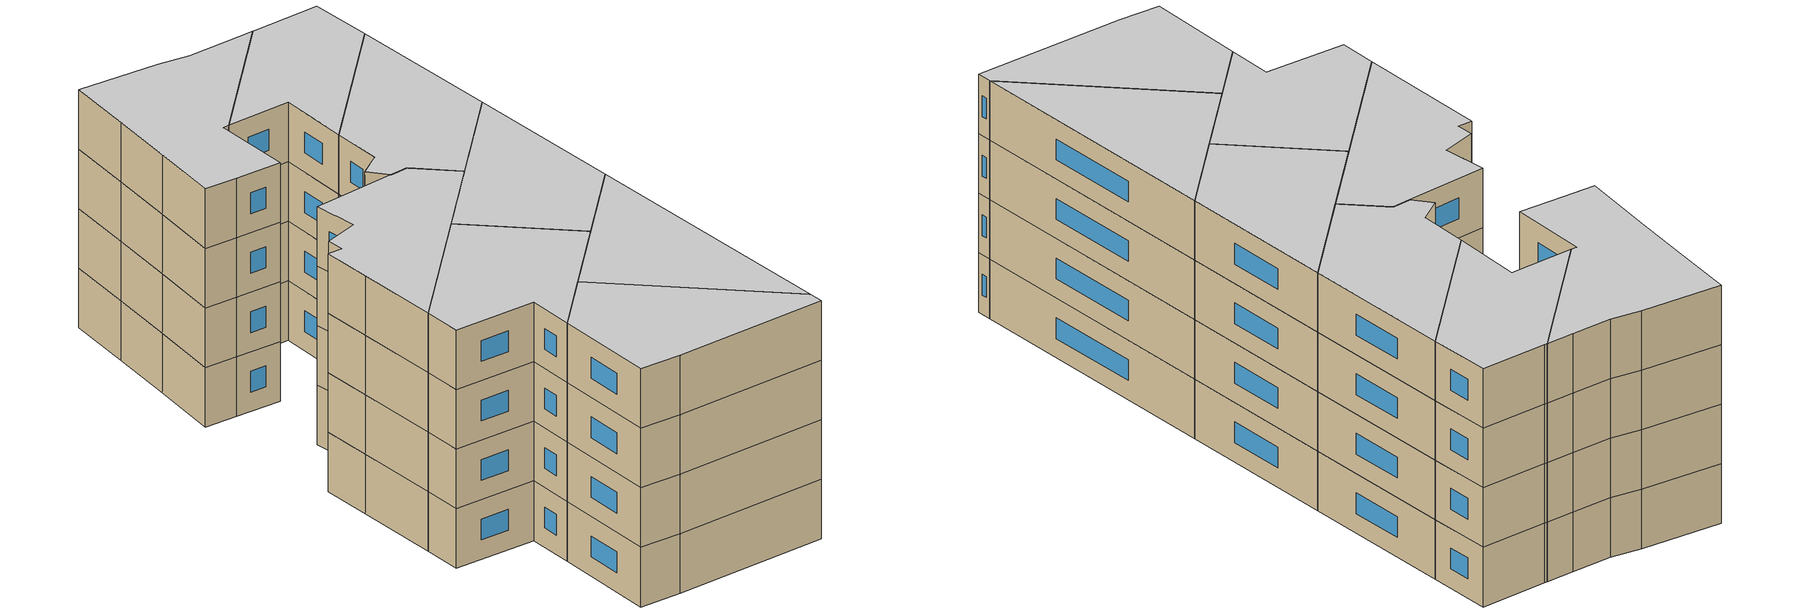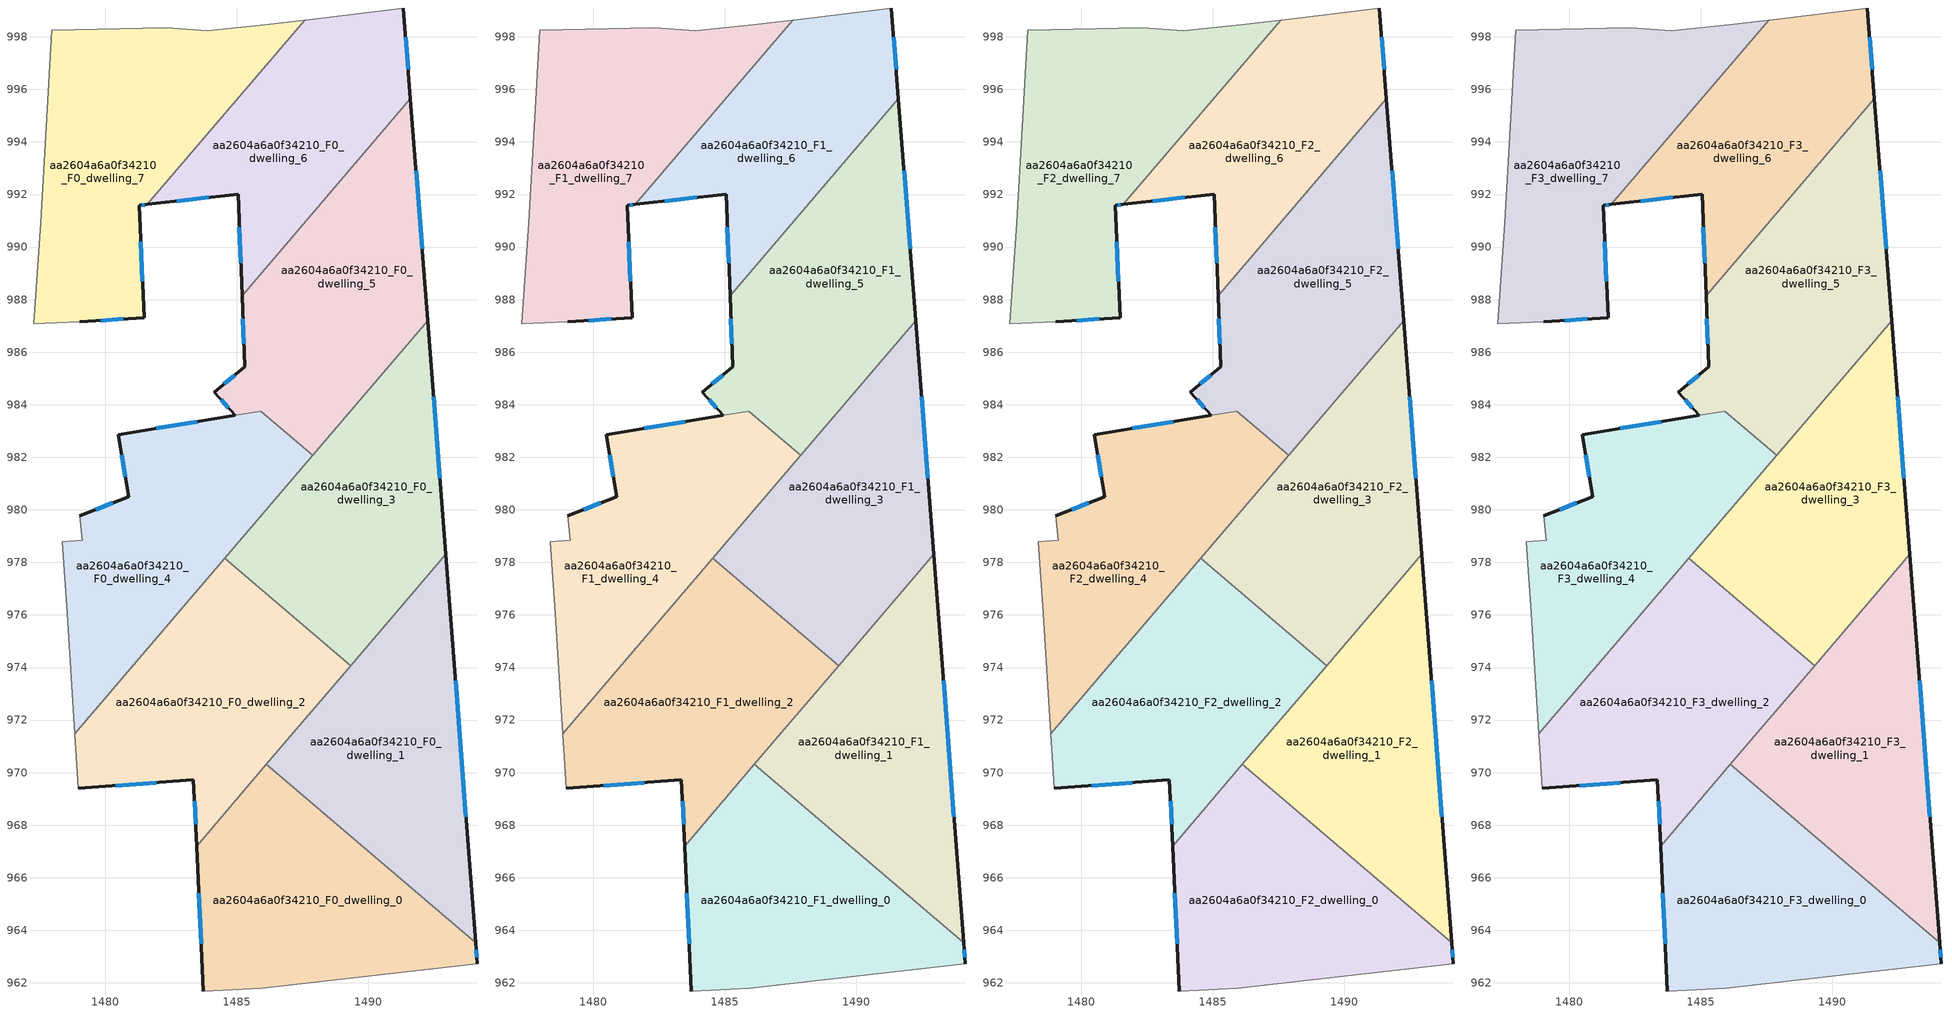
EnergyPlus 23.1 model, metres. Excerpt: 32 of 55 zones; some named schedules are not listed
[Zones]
aa2604a6a0f34210_F0_dwelling_0
 floor ground (EU_floor_Construction): 1494.09,963.52 1494.16,962.72 1485.95,961.8 1483.74,961.69 1483.48,967.21 1486.13,970.32 z0
 wall outside (EU_wall_Construction): 1494.16,962.72 1494.09,963.52 / 1483.48,967.21 1483.74,961.69 z0:3
 wall adiabatic (EU_wall_Construction): 1483.74,961.69 1485.95,961.8 1494.16,962.72 z0:3
 wall to aa2604a6a0f34210_F0_dwelling_1 (EU_wall_Construction): 1494.09,963.52 1486.13,970.32 z0:3
 wall to aa2604a6a0f34210_F0_dwelling_2 (EU_wall_Construction): 1486.13,970.32 1483.48,967.21 z0:3
 window (EU_Window_Construction): 1494.14,962.98 1494.11,963.26 / 1483.56,965.41 1483.65,963.48 z0.98:2.02
aa2604a6a0f34210_F0_dwelling_1
 floor ground (EU_floor_Construction): 1492.96,978.31 1494.09,963.52 1486.13,970.32 z0
 wall outside (EU_wall_Construction): 1494.09,963.52 1492.96,978.31 z0:3
 wall to aa2604a6a0f34210_F0_dwelling_3 (EU_wall_Construction): 1492.96,978.31 1489.33,974.07 z0:3
 wall to aa2604a6a0f34210_F0_dwelling_2 (EU_wall_Construction): 1489.33,974.07 1486.13,970.32 z0:3
 window (EU_Window_Construction): 1493.73,968.33 1493.33,973.5 z0.98:2.02
aa2604a6a0f34210_F0_dwelling_2
 floor ground (EU_floor_Construction): 1489.33,974.07 1483.48,967.21 1483.36,969.73 1478.98,969.4 1478.84,971.47 1484.55,978.15 z0
 wall outside (EU_wall_Construction): 1478.98,969.4 1483.36,969.73 1483.48,967.21 z0:3
 wall adiabatic (EU_wall_Construction): 1478.84,971.47 1478.98,969.4 z0:3
 wall to aa2604a6a0f34210_F0_dwelling_3 (EU_wall_Construction): 1489.33,974.07 1484.55,978.15 z0:3
 wall to aa2604a6a0f34210_F0_dwelling_4 (EU_wall_Construction): 1484.55,978.15 1478.84,971.47 z0:3
 window (EU_Window_Construction): 1480.4,969.51 1481.93,969.62 / 1483.4,968.91 1483.44,968.03 z0.98:2.02
aa2604a6a0f34210_F0_dwelling_3
 floor ground (EU_floor_Construction): 1492.28,987.2 1492.96,978.31 1489.33,974.07 1484.55,978.15 z0
 wall outside (EU_wall_Construction): 1492.96,978.31 1492.28,987.2 z0:3
 wall to aa2604a6a0f34210_F0_dwelling_5 (EU_wall_Construction): 1492.28,987.2 1487.9,982.07 z0:3
 wall to aa2604a6a0f34210_F0_dwelling_4 (EU_wall_Construction): 1487.9,982.07 1484.55,978.15 z0:3
 window (EU_Window_Construction): 1492.74,981.2 1492.5,984.31 z0.98:2.02
aa2604a6a0f34210_F0_dwelling_4
 floor ground (EU_floor_Construction): 1487.9,982.07 1478.84,971.47 1478.55,976.07 1478.37,978.78 1479.13,978.84 1479.04,979.77 1480.89,980.5 1480.49,982.86 1485.92,983.76 z0
 wall outside (EU_wall_Construction): 1484.94,983.6 1480.49,982.86 1480.89,980.5 1479.04,979.77 z0:3
 wall adiabatic (EU_wall_Construction): 1479.04,979.77 1479.13,978.84 1478.37,978.78 1478.55,976.07 1478.84,971.47 z0:3
 wall to aa2604a6a0f34210_F0_dwelling_5 (EU_wall_Construction): 1487.9,982.07 1485.92,983.76 1484.94,983.6 z0:3
 window (EU_Window_Construction): 1480.29,980.26 1479.64,980.01 / 1480.62,982.09 1480.76,981.27 / 1483.49,983.36 1481.94,983.1 z0.98:2.02
aa2604a6a0f34210_F0_dwelling_5
 floor ground (EU_floor_Construction): 1491.61,995.65 1492.28,987.2 1487.9,982.07 1485.92,983.76 1484.94,983.6 1484.15,984.48 1485.31,985.44 1485.2,988.15 z0
 wall outside (EU_wall_Construction): 1485.2,988.15 1485.31,985.44 1484.15,984.48 1484.95,983.6 / 1492.28,987.2 1491.61,995.65 z0:3
 wall to aa2604a6a0f34210_F0_dwelling_6 (EU_wall_Construction): 1491.61,995.65 1485.2,988.15 z0:3
 window (EU_Window_Construction): 1485.24,987.27 1485.27,986.32 / 1492.06,989.95 1491.83,992.9 / 1484.41,984.19 1484.69,983.89 / 1484.93,985.13 1484.52,984.79 z0.98:2.02
aa2604a6a0f34210_F0_dwelling_6
 floor ground (EU_floor_Construction): 1491.34,999.1 1491.61,995.65 1485.2,988.15 1485.06,992.02 1481.6,991.62 1487.59,998.64 1487.77,998.66 z0
 wall outside (EU_wall_Construction): 1481.6,991.62 1485.06,992.02 1485.2,988.15 / 1491.61,995.65 1491.34,999.1 z0:3
 wall to aa2604a6a0f34210_F0_dwelling_7 (EU_wall_Construction): 1487.59,998.64 1481.6,991.62 z0:3
 wall adiabatic (EU_wall_Construction): 1491.34,999.1 1487.77,998.66 1487.59,998.64 z0:3
 window (EU_Window_Construction): 1485.1,990.76 1485.16,989.41 / 1482.72,991.75 1483.93,991.89 / 1491.52,996.77 1491.43,997.98 z0.98:2.02
aa2604a6a0f34210_F0_dwelling_7
 floor ground (EU_floor_Construction): 1487.59,998.64 1481.6,991.62 1481.29,991.59 1481.48,987.32 1479.03,987.15 1477.28,987.08 1477.55,990.92 1477.76,994.59 1477.96,998.26 1482.3,998.34 1483.91,998.24 1486.1,998.46 z0
 wall outside (EU_wall_Construction): 1479.03,987.15 1481.48,987.32 1481.29,991.59 1481.6,991.62 z0:3
 wall adiabatic (EU_wall_Construction): 1487.59,998.64 1486.1,998.46 1483.91,998.24 1482.3,998.34 1477.96,998.26 1477.76,994.59 1477.55,990.92 1477.28,987.08 1479.03,987.15 z0:3
 window (EU_Window_Construction): 1481.39,991.6 1481.5,991.61 / 1481.42,988.71 1481.35,990.2 / 1479.82,987.21 1480.68,987.26 z0.98:2.02
aa2604a6a0f34210_F1_dwelling_0
 floor to aa2604a6a0f34210_F0_dwelling_0 (EU_floor_Construction): 1494.09,963.52 1494.16,962.72 1485.95,961.8 1483.74,961.69 1483.48,967.21 1486.13,970.32 z3
 wall outside (EU_wall_Construction): 1494.16,962.72 1494.09,963.52 / 1483.48,967.21 1483.74,961.69 z3:6
 wall adiabatic (EU_wall_Construction): 1483.74,961.69 1485.95,961.8 1494.16,962.72 z3:6
 wall to aa2604a6a0f34210_F1_dwelling_1 (EU_wall_Construction): 1494.09,963.52 1486.13,970.32 z3:6
 wall to aa2604a6a0f34210_F1_dwelling_2 (EU_wall_Construction): 1486.13,970.32 1483.48,967.21 z3:6
 window (EU_Window_Construction): 1494.14,962.98 1494.11,963.26 / 1483.56,965.41 1483.65,963.48 z3.98:5.02
aa2604a6a0f34210_F1_dwelling_1
 floor to aa2604a6a0f34210_F0_dwelling_1 (EU_floor_Construction): 1492.96,978.31 1494.09,963.52 1486.13,970.32 z3
 wall outside (EU_wall_Construction): 1494.09,963.52 1492.96,978.31 z3:6
 wall to aa2604a6a0f34210_F1_dwelling_3 (EU_wall_Construction): 1492.96,978.31 1489.33,974.07 z3:6
 wall to aa2604a6a0f34210_F1_dwelling_2 (EU_wall_Construction): 1489.33,974.07 1486.13,970.32 z3:6
 window (EU_Window_Construction): 1493.73,968.33 1493.33,973.5 z3.98:5.02
aa2604a6a0f34210_F1_dwelling_2
 floor to aa2604a6a0f34210_F0_dwelling_2 (EU_floor_Construction): 1489.33,974.07 1483.48,967.21 1483.36,969.73 1478.98,969.4 1478.84,971.47 1484.55,978.15 z3
 wall outside (EU_wall_Construction): 1478.98,969.4 1483.36,969.73 1483.48,967.21 z3:6
 wall adiabatic (EU_wall_Construction): 1478.84,971.47 1478.98,969.4 z3:6
 wall to aa2604a6a0f34210_F1_dwelling_3 (EU_wall_Construction): 1489.33,974.07 1484.55,978.15 z3:6
 wall to aa2604a6a0f34210_F1_dwelling_4 (EU_wall_Construction): 1484.55,978.15 1478.84,971.47 z3:6
 window (EU_Window_Construction): 1480.4,969.51 1481.93,969.62 / 1483.4,968.91 1483.44,968.03 z3.98:5.02
aa2604a6a0f34210_F1_dwelling_3
 floor to aa2604a6a0f34210_F0_dwelling_3 (EU_floor_Construction): 1492.28,987.2 1492.96,978.31 1489.33,974.07 1484.55,978.15 z3
 wall outside (EU_wall_Construction): 1492.96,978.31 1492.28,987.2 z3:6
 wall to aa2604a6a0f34210_F1_dwelling_5 (EU_wall_Construction): 1492.28,987.2 1487.9,982.07 z3:6
 wall to aa2604a6a0f34210_F1_dwelling_4 (EU_wall_Construction): 1487.9,982.07 1484.55,978.15 z3:6
 window (EU_Window_Construction): 1492.74,981.2 1492.5,984.31 z3.98:5.02
aa2604a6a0f34210_F1_dwelling_4
 floor to aa2604a6a0f34210_F0_dwelling_4 (EU_floor_Construction): 1487.9,982.07 1478.84,971.47 1478.55,976.07 1478.37,978.78 1479.13,978.84 1479.04,979.77 1480.89,980.5 1480.49,982.86 1485.92,983.76 z3
 wall outside (EU_wall_Construction): 1484.94,983.6 1480.49,982.86 1480.89,980.5 1479.04,979.77 z3:6
 wall adiabatic (EU_wall_Construction): 1479.04,979.77 1479.13,978.84 1478.37,978.78 1478.55,976.07 1478.84,971.47 z3:6
 wall to aa2604a6a0f34210_F1_dwelling_5 (EU_wall_Construction): 1487.9,982.07 1485.92,983.76 1484.94,983.6 z3:6
 window (EU_Window_Construction): 1480.29,980.26 1479.64,980.01 / 1480.62,982.09 1480.76,981.27 / 1483.49,983.36 1481.94,983.1 z3.98:5.02
aa2604a6a0f34210_F1_dwelling_5
 floor to aa2604a6a0f34210_F0_dwelling_5 (EU_floor_Construction): 1491.61,995.65 1492.28,987.2 1487.9,982.07 1485.92,983.76 1484.94,983.6 1484.15,984.48 1485.31,985.44 1485.2,988.15 z3
 wall outside (EU_wall_Construction): 1485.2,988.15 1485.31,985.44 1484.15,984.48 1484.95,983.6 / 1492.28,987.2 1491.61,995.65 z3:6
 wall to aa2604a6a0f34210_F1_dwelling_6 (EU_wall_Construction): 1491.61,995.65 1485.2,988.15 z3:6
 window (EU_Window_Construction): 1485.24,987.27 1485.27,986.32 / 1492.06,989.95 1491.83,992.9 / 1484.41,984.19 1484.69,983.89 / 1484.93,985.13 1484.52,984.79 z3.98:5.02
aa2604a6a0f34210_F1_dwelling_6
 floor to aa2604a6a0f34210_F0_dwelling_6 (EU_floor_Construction): 1491.34,999.1 1491.61,995.65 1485.2,988.15 1485.06,992.02 1481.6,991.62 1487.59,998.64 1487.77,998.66 z3
 wall outside (EU_wall_Construction): 1481.6,991.62 1485.06,992.02 1485.2,988.15 / 1491.61,995.65 1491.34,999.1 z3:6
 wall to aa2604a6a0f34210_F1_dwelling_7 (EU_wall_Construction): 1487.59,998.64 1481.6,991.62 z3:6
 wall adiabatic (EU_wall_Construction): 1491.34,999.1 1487.77,998.66 1487.59,998.64 z3:6
 window (EU_Window_Construction): 1485.1,990.76 1485.16,989.41 / 1482.72,991.75 1483.93,991.89 / 1491.52,996.77 1491.43,997.98 z3.98:5.02
aa2604a6a0f34210_F1_dwelling_7
 floor to aa2604a6a0f34210_F0_dwelling_7 (EU_floor_Construction): 1487.59,998.64 1481.6,991.62 1481.29,991.59 1481.48,987.32 1479.03,987.15 1477.28,987.08 1477.55,990.92 1477.76,994.59 1477.96,998.26 1482.3,998.34 1483.91,998.24 1486.1,998.46 z3
 wall outside (EU_wall_Construction): 1479.03,987.15 1481.48,987.32 1481.29,991.59 1481.6,991.62 z3:6
 wall adiabatic (EU_wall_Construction): 1487.59,998.64 1486.1,998.46 1483.91,998.24 1482.3,998.34 1477.96,998.26 1477.76,994.59 1477.55,990.92 1477.28,987.08 1479.03,987.15 z3:6
 window (EU_Window_Construction): 1481.39,991.6 1481.5,991.61 / 1481.42,988.71 1481.35,990.2 / 1479.82,987.21 1480.68,987.26 z3.98:5.02
aa2604a6a0f34210_F2_dwelling_0
 floor to aa2604a6a0f34210_F1_dwelling_0 (EU_floor_Construction): 1494.09,963.52 1494.16,962.72 1485.95,961.8 1483.74,961.69 1483.48,967.21 1486.13,970.32 z6
 wall outside (EU_wall_Construction): 1494.16,962.72 1494.09,963.52 / 1483.48,967.21 1483.74,961.69 z6:9
 wall adiabatic (EU_wall_Construction): 1483.74,961.69 1485.95,961.8 1494.16,962.72 z6:9
 wall to aa2604a6a0f34210_F2_dwelling_1 (EU_wall_Construction): 1494.09,963.52 1486.13,970.32 z6:9
 wall to aa2604a6a0f34210_F2_dwelling_2 (EU_wall_Construction): 1486.13,970.32 1483.48,967.21 z6:9
 window (EU_Window_Construction): 1494.14,962.98 1494.11,963.26 / 1483.56,965.41 1483.65,963.48 z6.98:8.02
aa2604a6a0f34210_F2_dwelling_1
 floor to aa2604a6a0f34210_F1_dwelling_1 (EU_floor_Construction): 1492.96,978.31 1494.09,963.52 1486.13,970.32 z6
 wall outside (EU_wall_Construction): 1494.09,963.52 1492.96,978.31 z6:9
 wall to aa2604a6a0f34210_F2_dwelling_3 (EU_wall_Construction): 1492.96,978.31 1489.33,974.07 z6:9
 wall to aa2604a6a0f34210_F2_dwelling_2 (EU_wall_Construction): 1489.33,974.07 1486.13,970.32 z6:9
 window (EU_Window_Construction): 1493.73,968.33 1493.33,973.5 z6.98:8.02
aa2604a6a0f34210_F2_dwelling_2
 floor to aa2604a6a0f34210_F1_dwelling_2 (EU_floor_Construction): 1489.33,974.07 1483.48,967.21 1483.36,969.73 1478.98,969.4 1478.84,971.47 1484.55,978.15 z6
 wall outside (EU_wall_Construction): 1478.98,969.4 1483.36,969.73 1483.48,967.21 z6:9
 wall adiabatic (EU_wall_Construction): 1478.84,971.47 1478.98,969.4 z6:9
 wall to aa2604a6a0f34210_F2_dwelling_3 (EU_wall_Construction): 1489.33,974.07 1484.55,978.15 z6:9
 wall to aa2604a6a0f34210_F2_dwelling_4 (EU_wall_Construction): 1484.55,978.15 1478.84,971.47 z6:9
 window (EU_Window_Construction): 1480.4,969.51 1481.93,969.62 / 1483.4,968.91 1483.44,968.03 z6.98:8.02
aa2604a6a0f34210_F2_dwelling_3
 floor to aa2604a6a0f34210_F1_dwelling_3 (EU_floor_Construction): 1492.28,987.2 1492.96,978.31 1489.33,974.07 1484.55,978.15 z6
 wall outside (EU_wall_Construction): 1492.96,978.31 1492.28,987.2 z6:9
 wall to aa2604a6a0f34210_F2_dwelling_5 (EU_wall_Construction): 1492.28,987.2 1487.9,982.07 z6:9
 wall to aa2604a6a0f34210_F2_dwelling_4 (EU_wall_Construction): 1487.9,982.07 1484.55,978.15 z6:9
 window (EU_Window_Construction): 1492.74,981.2 1492.5,984.31 z6.98:8.02
aa2604a6a0f34210_F2_dwelling_4
 floor to aa2604a6a0f34210_F1_dwelling_4 (EU_floor_Construction): 1487.9,982.07 1478.84,971.47 1478.55,976.07 1478.37,978.78 1479.13,978.84 1479.04,979.77 1480.89,980.5 1480.49,982.86 1485.92,983.76 z6
 wall outside (EU_wall_Construction): 1484.94,983.6 1480.49,982.86 1480.89,980.5 1479.04,979.77 z6:9
 wall adiabatic (EU_wall_Construction): 1479.04,979.77 1479.13,978.84 1478.37,978.78 1478.55,976.07 1478.84,971.47 z6:9
 wall to aa2604a6a0f34210_F2_dwelling_5 (EU_wall_Construction): 1487.9,982.07 1485.92,983.76 1484.94,983.6 z6:9
 window (EU_Window_Construction): 1480.29,980.26 1479.64,980.01 / 1480.62,982.09 1480.76,981.27 / 1483.49,983.36 1481.94,983.1 z6.98:8.02
aa2604a6a0f34210_F2_dwelling_5
 floor to aa2604a6a0f34210_F1_dwelling_5 (EU_floor_Construction): 1491.61,995.65 1492.28,987.2 1487.9,982.07 1485.92,983.76 1484.94,983.6 1484.15,984.48 1485.31,985.44 1485.2,988.15 z6
 wall outside (EU_wall_Construction): 1485.2,988.15 1485.31,985.44 1484.15,984.48 1484.95,983.6 / 1492.28,987.2 1491.61,995.65 z6:9
 wall to aa2604a6a0f34210_F2_dwelling_6 (EU_wall_Construction): 1491.61,995.65 1485.2,988.15 z6:9
 window (EU_Window_Construction): 1485.24,987.27 1485.27,986.32 / 1492.06,989.95 1491.83,992.9 / 1484.41,984.19 1484.69,983.89 / 1484.93,985.13 1484.52,984.79 z6.98:8.02
aa2604a6a0f34210_F2_dwelling_6
 floor to aa2604a6a0f34210_F1_dwelling_6 (EU_floor_Construction): 1491.34,999.1 1491.61,995.65 1485.2,988.15 1485.06,992.02 1481.6,991.62 1487.59,998.64 1487.77,998.66 z6
 wall outside (EU_wall_Construction): 1481.6,991.62 1485.06,992.02 1485.2,988.15 / 1491.61,995.65 1491.34,999.1 z6:9
 wall to aa2604a6a0f34210_F2_dwelling_7 (EU_wall_Construction): 1487.59,998.64 1481.6,991.62 z6:9
 wall adiabatic (EU_wall_Construction): 1491.34,999.1 1487.77,998.66 1487.59,998.64 z6:9
 window (EU_Window_Construction): 1485.1,990.76 1485.16,989.41 / 1482.72,991.75 1483.93,991.89 / 1491.52,996.77 1491.43,997.98 z6.98:8.02
aa2604a6a0f34210_F2_dwelling_7
 floor to aa2604a6a0f34210_F1_dwelling_7 (EU_floor_Construction): 1487.59,998.64 1481.6,991.62 1481.29,991.59 1481.48,987.32 1479.03,987.15 1477.28,987.08 1477.55,990.92 1477.76,994.59 1477.96,998.26 1482.3,998.34 1483.91,998.24 1486.1,998.46 z6
 wall outside (EU_wall_Construction): 1479.03,987.15 1481.48,987.32 1481.29,991.59 1481.6,991.62 z6:9
 wall adiabatic (EU_wall_Construction): 1487.59,998.64 1486.1,998.46 1483.91,998.24 1482.3,998.34 1477.96,998.26 1477.76,994.59 1477.55,990.92 1477.28,987.08 1479.03,987.15 z6:9
 window (EU_Window_Construction): 1481.39,991.6 1481.5,991.61 / 1481.42,988.71 1481.35,990.2 / 1479.82,987.21 1480.68,987.26 z6.98:8.02
aa2604a6a0f34210_F3_dwelling_0
 floor to aa2604a6a0f34210_F2_dwelling_0 (EU_floor_Construction): 1494.09,963.52 1494.16,962.72 1485.95,961.8 1483.74,961.69 1483.48,967.21 1486.13,970.32 z9
 wall outside (EU_wall_Construction): 1494.16,962.72 1494.09,963.52 / 1483.48,967.21 1483.74,961.69 z9:12
 wall adiabatic (EU_wall_Construction): 1483.74,961.69 1485.95,961.8 1494.16,962.72 z9:12
 wall to aa2604a6a0f34210_F3_dwelling_1 (EU_wall_Construction): 1494.09,963.52 1486.13,970.32 z9:12
 wall to aa2604a6a0f34210_F3_dwelling_2 (EU_wall_Construction): 1486.13,970.32 1483.48,967.21 z9:12
 window (EU_Window_Construction): 1494.14,962.98 1494.11,963.26 / 1483.56,965.41 1483.65,963.48 z9.98:11.02
 ceiling to aa2604a6a0f34210_F4_dwelling_0 (EU_floor_Construction): 1494.16,962.72 1494.09,963.52 1486.13,970.32 1483.48,967.21 1483.74,961.69 1485.95,961.8 z12
aa2604a6a0f34210_F3_dwelling_1
 floor to aa2604a6a0f34210_F2_dwelling_1 (EU_floor_Construction): 1492.96,978.31 1494.09,963.52 1486.13,970.32 z9
 wall outside (EU_wall_Construction): 1494.09,963.52 1492.96,978.31 z9:12
 wall to aa2604a6a0f34210_F3_dwelling_3 (EU_wall_Construction): 1492.96,978.31 1489.33,974.07 z9:12
 wall to aa2604a6a0f34210_F3_dwelling_2 (EU_wall_Construction): 1489.33,974.07 1486.13,970.32 z9:12
 window (EU_Window_Construction): 1493.73,968.33 1493.33,973.5 z9.98:11.02
 ceiling to aa2604a6a0f34210_F4_dwelling_1 (EU_floor_Construction): 1494.09,963.52 1492.96,978.31 1486.13,970.32 z12
aa2604a6a0f34210_F3_dwelling_2
 floor to aa2604a6a0f34210_F2_dwelling_2 (EU_floor_Construction): 1489.33,974.07 1483.48,967.21 1483.36,969.73 1478.98,969.4 1478.84,971.47 1484.55,978.15 z9
 wall outside (EU_wall_Construction): 1478.98,969.4 1483.36,969.73 1483.48,967.21 z9:12
 wall adiabatic (EU_wall_Construction): 1478.84,971.47 1478.98,969.4 z9:12
 wall to aa2604a6a0f34210_F3_dwelling_3 (EU_wall_Construction): 1489.33,974.07 1484.55,978.15 z9:12
 wall to aa2604a6a0f34210_F3_dwelling_4 (EU_wall_Construction): 1484.55,978.15 1478.84,971.47 z9:12
 window (EU_Window_Construction): 1480.4,969.51 1481.93,969.62 / 1483.4,968.91 1483.44,968.03 z9.98:11.02
 ceiling to aa2604a6a0f34210_F4_dwelling_2 (EU_floor_Construction): 1483.48,967.21 1489.33,974.07 1484.55,978.15 1478.84,971.47 1478.98,969.4 1483.36,969.73 z12
aa2604a6a0f34210_F3_dwelling_3
 floor to aa2604a6a0f34210_F2_dwelling_3 (EU_floor_Construction): 1492.28,987.2 1492.96,978.31 1489.33,974.07 1484.55,978.15 z9
 wall outside (EU_wall_Construction): 1492.96,978.31 1492.28,987.2 z9:12
 wall to aa2604a6a0f34210_F3_dwelling_5 (EU_wall_Construction): 1492.28,987.2 1487.9,982.07 z9:12
 wall to aa2604a6a0f34210_F3_dwelling_4 (EU_wall_Construction): 1487.9,982.07 1484.55,978.15 z9:12
 window (EU_Window_Construction): 1492.74,981.2 1492.5,984.31 z9.98:11.02
 ceiling to aa2604a6a0f34210_F4_dwelling_3 (EU_floor_Construction): 1489.33,974.07 1492.96,978.31 1492.28,987.2 1484.55,978.15 z12
aa2604a6a0f34210_F3_dwelling_4
 floor to aa2604a6a0f34210_F2_dwelling_4 (EU_floor_Construction): 1487.9,982.07 1478.84,971.47 1478.55,976.07 1478.37,978.78 1479.13,978.84 1479.04,979.77 1480.89,980.5 1480.49,982.86 1485.92,983.76 z9
 wall outside (EU_wall_Construction): 1484.94,983.6 1480.49,982.86 1480.89,980.5 1479.04,979.77 z9:12
 wall adiabatic (EU_wall_Construction): 1479.04,979.77 1479.13,978.84 1478.37,978.78 1478.55,976.07 1478.84,971.47 z9:12
 wall to aa2604a6a0f34210_F3_dwelling_5 (EU_wall_Construction): 1487.9,982.07 1485.92,983.76 1484.94,983.6 z9:12
 window (EU_Window_Construction): 1480.29,980.26 1479.64,980.01 / 1480.62,982.09 1480.76,981.27 / 1483.49,983.36 1481.94,983.1 z9.98:11.02
 ceiling to aa2604a6a0f34210_F4_dwelling_4 (EU_floor_Construction): 1478.84,971.47 1487.9,982.07 1485.92,983.76 1480.49,982.86 1480.89,980.5 1479.04,979.77 1479.13,978.84 1478.37,978.78 1478.55,976.07 z12
aa2604a6a0f34210_F3_dwelling_5
 floor to aa2604a6a0f34210_F2_dwelling_5 (EU_floor_Construction): 1491.61,995.65 1492.28,987.2 1487.9,982.07 1485.92,983.76 1484.94,983.6 1484.15,984.48 1485.31,985.44 1485.2,988.15 z9
 wall outside (EU_wall_Construction): 1485.2,988.15 1485.31,985.44 1484.15,984.48 1484.95,983.6 / 1492.28,987.2 1491.61,995.65 z9:12
 wall to aa2604a6a0f34210_F3_dwelling_6 (EU_wall_Construction): 1491.61,995.65 1485.2,988.15 z9:12
 window (EU_Window_Construction): 1485.24,987.27 1485.27,986.32 / 1492.06,989.95 1491.83,992.9 / 1484.41,984.19 1484.69,983.89 / 1484.93,985.13 1484.52,984.79 z9.98:11.02
 ceiling to aa2604a6a0f34210_F4_dwelling_5 (EU_floor_Construction): 1487.9,982.07 1492.28,987.2 1491.61,995.65 1485.2,988.15 1485.31,985.44 1484.15,984.48 1484.94,983.6 1485.92,983.76 z12
aa2604a6a0f34210_F3_dwelling_6
 floor to aa2604a6a0f34210_F2_dwelling_6 (EU_floor_Construction): 1491.34,999.1 1491.61,995.65 1485.2,988.15 1485.06,992.02 1481.6,991.62 1487.59,998.64 1487.77,998.66 z9
 wall outside (EU_wall_Construction): 1481.6,991.62 1485.06,992.02 1485.2,988.15 / 1491.61,995.65 1491.34,999.1 z9:12
 wall to aa2604a6a0f34210_F3_dwelling_7 (EU_wall_Construction): 1487.59,998.64 1481.6,991.62 z9:12
 wall adiabatic (EU_wall_Construction): 1491.34,999.1 1487.77,998.66 1487.59,998.64 z9:12
 window (EU_Window_Construction): 1485.1,990.76 1485.16,989.41 / 1482.72,991.75 1483.93,991.89 / 1491.52,996.77 1491.43,997.98 z9.98:11.02
 ceiling to aa2604a6a0f34210_F4_dwelling_6 (EU_floor_Construction): 1485.2,988.15 1491.61,995.65 1491.34,999.1 1487.77,998.66 1487.59,998.64 1481.6,991.62 1485.06,992.02 z12
aa2604a6a0f34210_F3_dwelling_7
 floor to aa2604a6a0f34210_F2_dwelling_7 (EU_floor_Construction): 1487.59,998.64 1481.6,991.62 1481.29,991.59 1481.48,987.32 1479.03,987.15 1477.28,987.08 1477.55,990.92 1477.76,994.59 1477.96,998.26 1482.3,998.34 1483.91,998.24 1486.1,998.46 z9
 wall outside (EU_wall_Construction): 1479.03,987.15 1481.48,987.32 1481.29,991.59 1481.6,991.62 z9:12
 wall adiabatic (EU_wall_Construction): 1487.59,998.64 1486.1,998.46 1483.91,998.24 1482.3,998.34 1477.96,998.26 1477.76,994.59 1477.55,990.92 1477.28,987.08 1479.03,987.15 z9:12
 window (EU_Window_Construction): 1481.39,991.6 1481.5,991.61 / 1481.42,988.71 1481.35,990.2 / 1479.82,987.21 1480.68,987.26 z9.98:11.02
 ceiling to aa2604a6a0f34210_F4_dwelling_7 (EU_floor_Construction): 1481.48,987.32 1481.29,991.59 1481.6,991.62 1487.59,998.64 1486.1,998.46 1483.91,998.24 1482.3,998.34 1477.96,998.26 1477.76,994.59 1477.55,990.92 1477.28,987.08 1479.03,987.15 z12
[Building]
EU S2 Campaign: North Axis=0; Terrain=City; Solar Distribution=FullExterior
[Site:Location]
Bologna: Latitude=44.5; Longitude=11.25; Time Zone=1; Elevation=37
[SizingPeriod:WeatherFileDays]
AnnualSizingPeriod: Begin Month=1; Begin Day of Month=1; End Month=12; End Day of Month=31; Day of Week for Start Day=Monday; Use Weather File Daylight Saving Period=No; Use Weather File Rain and Snow Indicators=No
[MATERIAL]
EU_InternalMass_Material: Roughness=MediumRough; Thickness=0.1; Conductivity=1; Density=1800; Specific Heat=900; Thermal Absorptance=0.9; Solar Absorptance=0.7; Visible Absorptance=0.7
[MATERIAL:NOMASS] Roughness=MediumRough; Thermal Absorptance=0.9; Solar Absorptance=0.7; Visible Absorptance=0.7
Name | Thermal Resistance
EU_wall_NoMass | 0.905828
EU_floor_NoMass | 0.67114
[WINDOWMATERIAL:SIMPLEGLAZINGSYSTEM]
EU_Window_SimpleGlazing: UFactor=4.52486; Solar Heat Gain Coefficient=0.85; Visible Transmittance=0.85
[CONSTRUCTION]
EU_wall_Construction: EU_wall_NoMass
EU_floor_Construction: EU_floor_NoMass
EU_Window_Construction: EU_Window_SimpleGlazing
EU_InternalMass_Construction: EU_InternalMass_Material
[ZONE] Type=1; Multiplier=1; Ceiling Height=autocalculate; Floor Area=autocalculate; Part of Total Floor Area=Yes
Name | Volume
aa2604a6a0f34210_F0_dwelling_0; aa2604a6a0f34210_F1_dwelling_0; aa2604a6a0f34210_F2_dwelling_0; aa2604a6a0f34210_F3_dwelling_0 | 165.009
aa2604a6a0f34210_F0_dwelling_1; aa2604a6a0f34210_F1_dwelling_1; aa2604a6a0f34210_F2_dwelling_1; aa2604a6a0f34210_F3_dwelling_1 | 165.014
aa2604a6a0f34210_F0_dwelling_2; aa2604a6a0f34210_F1_dwelling_2; aa2604a6a0f34210_F2_dwelling_2; aa2604a6a0f34210_F3_dwelling_2 | 165.001
aa2604a6a0f34210_F0_dwelling_3; aa2604a6a0f34210_F1_dwelling_3; aa2604a6a0f34210_F2_dwelling_3; aa2604a6a0f34210_F3_dwelling_3 | 164.977
aa2604a6a0f34210_F0_dwelling_4; aa2604a6a0f34210_F1_dwelling_4; aa2604a6a0f34210_F2_dwelling_4; aa2604a6a0f34210_F3_dwelling_4 | 161.984
aa2604a6a0f34210_F0_dwelling_5; aa2604a6a0f34210_F1_dwelling_5; aa2604a6a0f34210_F2_dwelling_5; aa2604a6a0f34210_F3_dwelling_5 | 168.082
aa2604a6a0f34210_F0_dwelling_6; aa2604a6a0f34210_F1_dwelling_6; aa2604a6a0f34210_F2_dwelling_6; aa2604a6a0f34210_F3_dwelling_6 | 142.51
aa2604a6a0f34210_F0_dwelling_7; aa2604a6a0f34210_F1_dwelling_7; aa2604a6a0f34210_F2_dwelling_7; aa2604a6a0f34210_F3_dwelling_7 | 187.441
[INTERNALMASS] Construction=EU_InternalMass_Construction
Name | Zone or ZoneList | Surface Area
aa2604a6a0f34210_F0_dwelling_0_EU_InternalMass | aa2604a6a0f34210_F0_dwelling_0 | 55.0034
aa2604a6a0f34210_F0_dwelling_1_EU_InternalMass | aa2604a6a0f34210_F0_dwelling_1 | 54.9998
aa2604a6a0f34210_F0_dwelling_2_EU_InternalMass | aa2604a6a0f34210_F0_dwelling_2 | 55.0011
aa2604a6a0f34210_F0_dwelling_3_EU_InternalMass | aa2604a6a0f34210_F0_dwelling_3 | 54.9962
aa2604a6a0f34210_F0_dwelling_4_EU_InternalMass | aa2604a6a0f34210_F0_dwelling_4 | 53.999
aa2604a6a0f34210_F0_dwelling_5_EU_InternalMass | aa2604a6a0f34210_F0_dwelling_5 | 56.0229
aa2604a6a0f34210_F0_dwelling_6_EU_InternalMass | aa2604a6a0f34210_F0_dwelling_6 | 47.5035
aa2604a6a0f34210_F0_dwelling_7_EU_InternalMass | aa2604a6a0f34210_F0_dwelling_7 | 62.4805
aa2604a6a0f34210_F1_dwelling_0_EU_InternalMass | aa2604a6a0f34210_F1_dwelling_0 | 55.0034
aa2604a6a0f34210_F1_dwelling_1_EU_InternalMass | aa2604a6a0f34210_F1_dwelling_1 | 54.9998
aa2604a6a0f34210_F1_dwelling_2_EU_InternalMass | aa2604a6a0f34210_F1_dwelling_2 | 55.0011
aa2604a6a0f34210_F1_dwelling_3_EU_InternalMass | aa2604a6a0f34210_F1_dwelling_3 | 54.9962
aa2604a6a0f34210_F1_dwelling_4_EU_InternalMass | aa2604a6a0f34210_F1_dwelling_4 | 53.999
aa2604a6a0f34210_F1_dwelling_5_EU_InternalMass | aa2604a6a0f34210_F1_dwelling_5 | 56.0229
aa2604a6a0f34210_F1_dwelling_6_EU_InternalMass | aa2604a6a0f34210_F1_dwelling_6 | 47.5035
aa2604a6a0f34210_F1_dwelling_7_EU_InternalMass | aa2604a6a0f34210_F1_dwelling_7 | 62.4805
aa2604a6a0f34210_F2_dwelling_0_EU_InternalMass | aa2604a6a0f34210_F2_dwelling_0 | 55.0034
aa2604a6a0f34210_F2_dwelling_1_EU_InternalMass | aa2604a6a0f34210_F2_dwelling_1 | 54.9998
aa2604a6a0f34210_F2_dwelling_2_EU_InternalMass | aa2604a6a0f34210_F2_dwelling_2 | 55.0011
aa2604a6a0f34210_F2_dwelling_3_EU_InternalMass | aa2604a6a0f34210_F2_dwelling_3 | 54.9962
aa2604a6a0f34210_F2_dwelling_4_EU_InternalMass | aa2604a6a0f34210_F2_dwelling_4 | 53.999
aa2604a6a0f34210_F2_dwelling_5_EU_InternalMass | aa2604a6a0f34210_F2_dwelling_5 | 56.0229
aa2604a6a0f34210_F2_dwelling_6_EU_InternalMass | aa2604a6a0f34210_F2_dwelling_6 | 47.5035
aa2604a6a0f34210_F2_dwelling_7_EU_InternalMass | aa2604a6a0f34210_F2_dwelling_7 | 62.4805
aa2604a6a0f34210_F3_dwelling_0_EU_InternalMass | aa2604a6a0f34210_F3_dwelling_0 | 55.0034
aa2604a6a0f34210_F3_dwelling_1_EU_InternalMass | aa2604a6a0f34210_F3_dwelling_1 | 54.9998
aa2604a6a0f34210_F3_dwelling_2_EU_InternalMass | aa2604a6a0f34210_F3_dwelling_2 | 55.0011
aa2604a6a0f34210_F3_dwelling_3_EU_InternalMass | aa2604a6a0f34210_F3_dwelling_3 | 54.9962
aa2604a6a0f34210_F3_dwelling_4_EU_InternalMass | aa2604a6a0f34210_F3_dwelling_4 | 53.999
aa2604a6a0f34210_F3_dwelling_5_EU_InternalMass | aa2604a6a0f34210_F3_dwelling_5 | 56.0229
aa2604a6a0f34210_F3_dwelling_6_EU_InternalMass | aa2604a6a0f34210_F3_dwelling_6 | 47.5035
aa2604a6a0f34210_F3_dwelling_7_EU_InternalMass | aa2604a6a0f34210_F3_dwelling_7 | 62.4805
[OTHEREQUIPMENT] Fuel Type=Electricity; Design Level Calculation Method=Watts/Area; Power per Zone Floor Area=1; Fraction Latent=0; Fraction Radiant=0; Fraction Lost=0; Carbon Dioxide Generation Rate=0; EndUse Subcategory=EU_Step8_InternalGains
Name | Zone or ZoneList or Space or SpaceList | Schedule
EU_Step8_InternalGain_aa2604a6a0f34210_F0_dwelling_0_f000 | aa2604a6a0f34210_F0_dwelling_0 | EU_Step8_GainSchedule_aa2604a6a0f34210_F0_dwelling_0_f000
EU_Step8_InternalGain_aa2604a6a0f34210_F0_dwelling_1_f000 | aa2604a6a0f34210_F0_dwelling_1 | EU_Step8_GainSchedule_aa2604a6a0f34210_F0_dwelling_1_f000
EU_Step8_InternalGain_aa2604a6a0f34210_F0_dwelling_2_f000 | aa2604a6a0f34210_F0_dwelling_2 | EU_Step8_GainSchedule_aa2604a6a0f34210_F0_dwelling_2_f000
EU_Step8_InternalGain_aa2604a6a0f34210_F0_dwelling_3_f000 | aa2604a6a0f34210_F0_dwelling_3 | EU_Step8_GainSchedule_aa2604a6a0f34210_F0_dwelling_3_f000
EU_Step8_InternalGain_aa2604a6a0f34210_F0_dwelling_4_f000 | aa2604a6a0f34210_F0_dwelling_4 | EU_Step8_GainSchedule_aa2604a6a0f34210_F0_dwelling_4_f000
EU_Step8_InternalGain_aa2604a6a0f34210_F0_dwelling_5_f000 | aa2604a6a0f34210_F0_dwelling_5 | EU_Step8_GainSchedule_aa2604a6a0f34210_F0_dwelling_5_f000
EU_Step8_InternalGain_aa2604a6a0f34210_F0_dwelling_6_f000 | aa2604a6a0f34210_F0_dwelling_6 | EU_Step8_GainSchedule_aa2604a6a0f34210_F0_dwelling_6_f000
EU_Step8_InternalGain_aa2604a6a0f34210_F0_dwelling_7_f000 | aa2604a6a0f34210_F0_dwelling_7 | EU_Step8_GainSchedule_aa2604a6a0f34210_F0_dwelling_7_f000
EU_Step8_InternalGain_aa2604a6a0f34210_F1_dwelling_0_f000 | aa2604a6a0f34210_F1_dwelling_0 | EU_Step8_GainSchedule_aa2604a6a0f34210_F1_dwelling_0_f000
EU_Step8_InternalGain_aa2604a6a0f34210_F1_dwelling_1_f000 | aa2604a6a0f34210_F1_dwelling_1 | EU_Step8_GainSchedule_aa2604a6a0f34210_F1_dwelling_1_f000
EU_Step8_InternalGain_aa2604a6a0f34210_F1_dwelling_2_f000 | aa2604a6a0f34210_F1_dwelling_2 | EU_Step8_GainSchedule_aa2604a6a0f34210_F1_dwelling_2_f000
EU_Step8_InternalGain_aa2604a6a0f34210_F1_dwelling_3_f000 | aa2604a6a0f34210_F1_dwelling_3 | EU_Step8_GainSchedule_aa2604a6a0f34210_F1_dwelling_3_f000
EU_Step8_InternalGain_aa2604a6a0f34210_F1_dwelling_4_f000 | aa2604a6a0f34210_F1_dwelling_4 | EU_Step8_GainSchedule_aa2604a6a0f34210_F1_dwelling_4_f000
EU_Step8_InternalGain_aa2604a6a0f34210_F1_dwelling_5_f000 | aa2604a6a0f34210_F1_dwelling_5 | EU_Step8_GainSchedule_aa2604a6a0f34210_F1_dwelling_5_f000
EU_Step8_InternalGain_aa2604a6a0f34210_F1_dwelling_6_f000 | aa2604a6a0f34210_F1_dwelling_6 | EU_Step8_GainSchedule_aa2604a6a0f34210_F1_dwelling_6_f000
EU_Step8_InternalGain_aa2604a6a0f34210_F1_dwelling_7_f000 | aa2604a6a0f34210_F1_dwelling_7 | EU_Step8_GainSchedule_aa2604a6a0f34210_F1_dwelling_7_f000
EU_Step8_InternalGain_aa2604a6a0f34210_F2_dwelling_0_f000 | aa2604a6a0f34210_F2_dwelling_0 | EU_Step8_GainSchedule_aa2604a6a0f34210_F2_dwelling_0_f000
EU_Step8_InternalGain_aa2604a6a0f34210_F2_dwelling_1_f000 | aa2604a6a0f34210_F2_dwelling_1 | EU_Step8_GainSchedule_aa2604a6a0f34210_F2_dwelling_1_f000
EU_Step8_InternalGain_aa2604a6a0f34210_F2_dwelling_2_f000 | aa2604a6a0f34210_F2_dwelling_2 | EU_Step8_GainSchedule_aa2604a6a0f34210_F2_dwelling_2_f000
EU_Step8_InternalGain_aa2604a6a0f34210_F2_dwelling_3_f000 | aa2604a6a0f34210_F2_dwelling_3 | EU_Step8_GainSchedule_aa2604a6a0f34210_F2_dwelling_3_f000
EU_Step8_InternalGain_aa2604a6a0f34210_F2_dwelling_4_f000 | aa2604a6a0f34210_F2_dwelling_4 | EU_Step8_GainSchedule_aa2604a6a0f34210_F2_dwelling_4_f000
EU_Step8_InternalGain_aa2604a6a0f34210_F2_dwelling_5_f000 | aa2604a6a0f34210_F2_dwelling_5 | EU_Step8_GainSchedule_aa2604a6a0f34210_F2_dwelling_5_f000
EU_Step8_InternalGain_aa2604a6a0f34210_F2_dwelling_6_f000 | aa2604a6a0f34210_F2_dwelling_6 | EU_Step8_GainSchedule_aa2604a6a0f34210_F2_dwelling_6_f000
EU_Step8_InternalGain_aa2604a6a0f34210_F2_dwelling_7_f000 | aa2604a6a0f34210_F2_dwelling_7 | EU_Step8_GainSchedule_aa2604a6a0f34210_F2_dwelling_7_f000
EU_Step8_InternalGain_aa2604a6a0f34210_F3_dwelling_0_f000 | aa2604a6a0f34210_F3_dwelling_0 | EU_Step8_GainSchedule_aa2604a6a0f34210_F3_dwelling_0_f000
EU_Step8_InternalGain_aa2604a6a0f34210_F3_dwelling_1_f000 | aa2604a6a0f34210_F3_dwelling_1 | EU_Step8_GainSchedule_aa2604a6a0f34210_F3_dwelling_1_f000
EU_Step8_InternalGain_aa2604a6a0f34210_F3_dwelling_2_f000 | aa2604a6a0f34210_F3_dwelling_2 | EU_Step8_GainSchedule_aa2604a6a0f34210_F3_dwelling_2_f000
EU_Step8_InternalGain_aa2604a6a0f34210_F3_dwelling_3_f000 | aa2604a6a0f34210_F3_dwelling_3 | EU_Step8_GainSchedule_aa2604a6a0f34210_F3_dwelling_3_f000
EU_Step8_InternalGain_aa2604a6a0f34210_F3_dwelling_4_f000 | aa2604a6a0f34210_F3_dwelling_4 | EU_Step8_GainSchedule_aa2604a6a0f34210_F3_dwelling_4_f000
EU_Step8_InternalGain_aa2604a6a0f34210_F3_dwelling_5_f000 | aa2604a6a0f34210_F3_dwelling_5 | EU_Step8_GainSchedule_aa2604a6a0f34210_F3_dwelling_5_f000
EU_Step8_InternalGain_aa2604a6a0f34210_F3_dwelling_6_f000 | aa2604a6a0f34210_F3_dwelling_6 | EU_Step8_GainSchedule_aa2604a6a0f34210_F3_dwelling_6_f000
EU_Step8_InternalGain_aa2604a6a0f34210_F3_dwelling_7_f000 | aa2604a6a0f34210_F3_dwelling_7 | EU_Step8_GainSchedule_aa2604a6a0f34210_F3_dwelling_7_f000
[ZONEVENTILATION:DESIGNFLOWRATE] Schedule=EU_AlwaysOn; Design Flow Rate Calculation Method=AirChanges/Hour; Air Changes per Hour=0.73129; Ventilation Type=Natural; Fan Pressure Rise=0; Fan Total Efficiency=1; Constant Term Coefficient=1; Temperature Term Coefficient=0; Velocity Term Coefficient=0; Velocity Squared Term Coefficient=0; Minimum Indoor Temperature=-100; Maximum Indoor Temperature=100; Delta Temperature=-100; Minimum Outdoor Temperature=-100; Maximum Outdoor Temperature=100; Maximum Wind Speed=40
Name | Zone or ZoneList or Space or SpaceList
EU_ConstantAir_aa2604a6a0f34210_F0_dwelling_0 | aa2604a6a0f34210_F0_dwelling_0
EU_ConstantAir_aa2604a6a0f34210_F0_dwelling_1 | aa2604a6a0f34210_F0_dwelling_1
EU_ConstantAir_aa2604a6a0f34210_F0_dwelling_2 | aa2604a6a0f34210_F0_dwelling_2
EU_ConstantAir_aa2604a6a0f34210_F0_dwelling_3 | aa2604a6a0f34210_F0_dwelling_3
EU_ConstantAir_aa2604a6a0f34210_F0_dwelling_4 | aa2604a6a0f34210_F0_dwelling_4
EU_ConstantAir_aa2604a6a0f34210_F0_dwelling_5 | aa2604a6a0f34210_F0_dwelling_5
EU_ConstantAir_aa2604a6a0f34210_F0_dwelling_6 | aa2604a6a0f34210_F0_dwelling_6
EU_ConstantAir_aa2604a6a0f34210_F0_dwelling_7 | aa2604a6a0f34210_F0_dwelling_7
EU_ConstantAir_aa2604a6a0f34210_F1_dwelling_0 | aa2604a6a0f34210_F1_dwelling_0
EU_ConstantAir_aa2604a6a0f34210_F1_dwelling_1 | aa2604a6a0f34210_F1_dwelling_1
EU_ConstantAir_aa2604a6a0f34210_F1_dwelling_2 | aa2604a6a0f34210_F1_dwelling_2
EU_ConstantAir_aa2604a6a0f34210_F1_dwelling_3 | aa2604a6a0f34210_F1_dwelling_3
EU_ConstantAir_aa2604a6a0f34210_F1_dwelling_4 | aa2604a6a0f34210_F1_dwelling_4
EU_ConstantAir_aa2604a6a0f34210_F1_dwelling_5 | aa2604a6a0f34210_F1_dwelling_5
EU_ConstantAir_aa2604a6a0f34210_F1_dwelling_6 | aa2604a6a0f34210_F1_dwelling_6
EU_ConstantAir_aa2604a6a0f34210_F1_dwelling_7 | aa2604a6a0f34210_F1_dwelling_7
EU_ConstantAir_aa2604a6a0f34210_F2_dwelling_0 | aa2604a6a0f34210_F2_dwelling_0
EU_ConstantAir_aa2604a6a0f34210_F2_dwelling_1 | aa2604a6a0f34210_F2_dwelling_1
EU_ConstantAir_aa2604a6a0f34210_F2_dwelling_2 | aa2604a6a0f34210_F2_dwelling_2
EU_ConstantAir_aa2604a6a0f34210_F2_dwelling_3 | aa2604a6a0f34210_F2_dwelling_3
EU_ConstantAir_aa2604a6a0f34210_F2_dwelling_4 | aa2604a6a0f34210_F2_dwelling_4
EU_ConstantAir_aa2604a6a0f34210_F2_dwelling_5 | aa2604a6a0f34210_F2_dwelling_5
EU_ConstantAir_aa2604a6a0f34210_F2_dwelling_6 | aa2604a6a0f34210_F2_dwelling_6
EU_ConstantAir_aa2604a6a0f34210_F2_dwelling_7 | aa2604a6a0f34210_F2_dwelling_7
EU_ConstantAir_aa2604a6a0f34210_F3_dwelling_0 | aa2604a6a0f34210_F3_dwelling_0
EU_ConstantAir_aa2604a6a0f34210_F3_dwelling_1 | aa2604a6a0f34210_F3_dwelling_1
EU_ConstantAir_aa2604a6a0f34210_F3_dwelling_2 | aa2604a6a0f34210_F3_dwelling_2
EU_ConstantAir_aa2604a6a0f34210_F3_dwelling_3 | aa2604a6a0f34210_F3_dwelling_3
EU_ConstantAir_aa2604a6a0f34210_F3_dwelling_4 | aa2604a6a0f34210_F3_dwelling_4
EU_ConstantAir_aa2604a6a0f34210_F3_dwelling_5 | aa2604a6a0f34210_F3_dwelling_5
EU_ConstantAir_aa2604a6a0f34210_F3_dwelling_6 | aa2604a6a0f34210_F3_dwelling_6
EU_ConstantAir_aa2604a6a0f34210_F3_dwelling_7 | aa2604a6a0f34210_F3_dwelling_7
[HVACTEMPLATE:ZONE:IDEALLOADSAIRSYSTEM] System Availability Schedule=EU_AlwaysOn; Maximum Heating Supply Air Temperature=50; Minimum Cooling Supply Air Temperature=13; Maximum Heating Supply Air Humidity Ratio=0.0156; Minimum Cooling Supply Air Humidity Ratio=0.0077; Heating Limit=NoLimit; Cooling Limit=NoLimit; Heating Availability Schedule=EU_AlwaysOn; Cooling Availability Schedule=EU_CoolingOff; Dehumidification Control Type=ConstantSensibleHeatRatio; Cooling Sensible Heat Ratio=0.7; Dehumidification Setpoint=60; Humidification Control Type=None; Humidification Setpoint=30; Outdoor Air Method=None; Outdoor Air Flow Rate per Person=0.00944; Outdoor Air Flow Rate per Zone Floor Area=0; Outdoor Air Flow Rate per Zone=0; Demand Controlled Ventilation Type=None; Outdoor Air Economizer Type=NoEconomizer; Heat Recovery Type=None; Sensible Heat Recovery Effectiveness=0.7; Latent Heat Recovery Effectiveness=0.65
Name | Template Thermostat
aa2604a6a0f34210_F0_dwelling_0 | EU_HeatOnly_aa2604a6a0f34210_F0_dwelling_0
aa2604a6a0f34210_F0_dwelling_1 | EU_HeatOnly_aa2604a6a0f34210_F0_dwelling_1
aa2604a6a0f34210_F0_dwelling_2 | EU_HeatOnly_aa2604a6a0f34210_F0_dwelling_2
aa2604a6a0f34210_F0_dwelling_3 | EU_HeatOnly_aa2604a6a0f34210_F0_dwelling_3
aa2604a6a0f34210_F0_dwelling_4 | EU_HeatOnly_aa2604a6a0f34210_F0_dwelling_4
aa2604a6a0f34210_F0_dwelling_5 | EU_HeatOnly_aa2604a6a0f34210_F0_dwelling_5
aa2604a6a0f34210_F0_dwelling_6 | EU_HeatOnly_aa2604a6a0f34210_F0_dwelling_6
aa2604a6a0f34210_F0_dwelling_7 | EU_HeatOnly_aa2604a6a0f34210_F0_dwelling_7
aa2604a6a0f34210_F1_dwelling_0 | EU_HeatOnly_aa2604a6a0f34210_F1_dwelling_0
aa2604a6a0f34210_F1_dwelling_1 | EU_HeatOnly_aa2604a6a0f34210_F1_dwelling_1
aa2604a6a0f34210_F1_dwelling_2 | EU_HeatOnly_aa2604a6a0f34210_F1_dwelling_2
aa2604a6a0f34210_F1_dwelling_3 | EU_HeatOnly_aa2604a6a0f34210_F1_dwelling_3
aa2604a6a0f34210_F1_dwelling_4 | EU_HeatOnly_aa2604a6a0f34210_F1_dwelling_4
aa2604a6a0f34210_F1_dwelling_5 | EU_HeatOnly_aa2604a6a0f34210_F1_dwelling_5
aa2604a6a0f34210_F1_dwelling_6 | EU_HeatOnly_aa2604a6a0f34210_F1_dwelling_6
aa2604a6a0f34210_F1_dwelling_7 | EU_HeatOnly_aa2604a6a0f34210_F1_dwelling_7
aa2604a6a0f34210_F2_dwelling_0 | EU_HeatOnly_aa2604a6a0f34210_F2_dwelling_0
aa2604a6a0f34210_F2_dwelling_1 | EU_HeatOnly_aa2604a6a0f34210_F2_dwelling_1
aa2604a6a0f34210_F2_dwelling_2 | EU_HeatOnly_aa2604a6a0f34210_F2_dwelling_2
aa2604a6a0f34210_F2_dwelling_3 | EU_HeatOnly_aa2604a6a0f34210_F2_dwelling_3
aa2604a6a0f34210_F2_dwelling_4 | EU_HeatOnly_aa2604a6a0f34210_F2_dwelling_4
aa2604a6a0f34210_F2_dwelling_5 | EU_HeatOnly_aa2604a6a0f34210_F2_dwelling_5
aa2604a6a0f34210_F2_dwelling_6 | EU_HeatOnly_aa2604a6a0f34210_F2_dwelling_6
aa2604a6a0f34210_F2_dwelling_7 | EU_HeatOnly_aa2604a6a0f34210_F2_dwelling_7
aa2604a6a0f34210_F3_dwelling_0 | EU_HeatOnly_aa2604a6a0f34210_F3_dwelling_0
aa2604a6a0f34210_F3_dwelling_1 | EU_HeatOnly_aa2604a6a0f34210_F3_dwelling_1
aa2604a6a0f34210_F3_dwelling_2 | EU_HeatOnly_aa2604a6a0f34210_F3_dwelling_2
aa2604a6a0f34210_F3_dwelling_3 | EU_HeatOnly_aa2604a6a0f34210_F3_dwelling_3
aa2604a6a0f34210_F3_dwelling_4 | EU_HeatOnly_aa2604a6a0f34210_F3_dwelling_4
aa2604a6a0f34210_F3_dwelling_5 | EU_HeatOnly_aa2604a6a0f34210_F3_dwelling_5
aa2604a6a0f34210_F3_dwelling_6 | EU_HeatOnly_aa2604a6a0f34210_F3_dwelling_6
aa2604a6a0f34210_F3_dwelling_7 | EU_HeatOnly_aa2604a6a0f34210_F3_dwelling_7
[SIZING:ZONE] Zone Cooling Design Supply Air Temperature Input Method=SupplyAirTemperature; Zone Cooling Design Supply Air Temperature=13; Zone Heating Design Supply Air Temperature Input Method=SupplyAirTemperature; Zone Heating Design Supply Air Temperature=50; Zone Cooling Design Supply Air Humidity Ratio=0.008; Zone Heating Design Supply Air Humidity Ratio=0.008; Cooling Design Air Flow Method=DesignDay; Cooling Design Air Flow Rate=0; Cooling Minimum Air Flow per Zone Floor Area=0.000762; Cooling Minimum Air Flow=0; Cooling Minimum Air Flow Fraction=0.2; Heating Design Air Flow Method=DesignDay; Heating Design Air Flow Rate=0; Heating Maximum Air Flow per Zone Floor Area=0.002032; Heating Maximum Air Flow=0.141576; Heating Maximum Air Flow Fraction=0.3; Account for Dedicated Outdoor Air System=No; Dedicated Outdoor Air System Control Strategy=NeutralSupplyAir; Dedicated Outdoor Air Low Setpoint Temperature for Design=autosize; Dedicated Outdoor Air High Setpoint Temperature for Design=autosize; Zone Load Sizing Method=Sensible Load Only No Latent Load; Zone Latent Cooling Design Supply Air Humidity Ratio Input Method=HumidityRatioDifference; Zone Cooling Design Supply Air Humidity Ratio Difference=0.005; Zone Latent Heating Design Supply Air Humidity Ratio Input Method=HumidityRatioDifference; Zone Humidification Design Supply Air Humidity Ratio Difference=0.005
aa2604a6a0f34210_F0_dwelling_0; aa2604a6a0f34210_F0_dwelling_1; aa2604a6a0f34210_F0_dwelling_2; aa2604a6a0f34210_F0_dwelling_3; aa2604a6a0f34210_F0_dwelling_4; aa2604a6a0f34210_F0_dwelling_5; aa2604a6a0f34210_F0_dwelling_6; aa2604a6a0f34210_F0_dwelling_7; aa2604a6a0f34210_F1_dwelling_0; aa2604a6a0f34210_F1_dwelling_1; aa2604a6a0f34210_F1_dwelling_2; aa2604a6a0f34210_F1_dwelling_3; aa2604a6a0f34210_F1_dwelling_4; aa2604a6a0f34210_F1_dwelling_5; aa2604a6a0f34210_F1_dwelling_6; aa2604a6a0f34210_F1_dwelling_7; aa2604a6a0f34210_F2_dwelling_0; aa2604a6a0f34210_F2_dwelling_1; aa2604a6a0f34210_F2_dwelling_2; aa2604a6a0f34210_F2_dwelling_3; aa2604a6a0f34210_F2_dwelling_4; aa2604a6a0f34210_F2_dwelling_5; aa2604a6a0f34210_F2_dwelling_6; aa2604a6a0f34210_F2_dwelling_7; aa2604a6a0f34210_F3_dwelling_0; aa2604a6a0f34210_F3_dwelling_1; aa2604a6a0f34210_F3_dwelling_2; aa2604a6a0f34210_F3_dwelling_3; aa2604a6a0f34210_F3_dwelling_4; aa2604a6a0f34210_F3_dwelling_5; aa2604a6a0f34210_F3_dwelling_6; aa2604a6a0f34210_F3_dwelling_7
[SCHEDULE:FILE] Column Number=1; Rows to Skip at Top=0; Number of Hours of Data=8760; Column Separator=Comma; Interpolate to Timestep=No; Minutes per Item=60; Adjust Schedule for Daylight Savings=Yes
Name | File
EU_Step8_GainSchedule_aa2604a6a0f34210_F0_dwelling_0_f000 | ../../schedules/aa2604a6a0f34210/aa2604a6a0f34210_F0_dwelling_0_f000_gain.csv
EU_Step8_GainSchedule_aa2604a6a0f34210_F0_dwelling_1_f000 | ../../schedules/aa2604a6a0f34210/aa2604a6a0f34210_F0_dwelling_1_f000_gain.csv
EU_Step8_GainSchedule_aa2604a6a0f34210_F0_dwelling_2_f000 | ../../schedules/aa2604a6a0f34210/aa2604a6a0f34210_F0_dwelling_2_f000_gain.csv
EU_Step8_GainSchedule_aa2604a6a0f34210_F0_dwelling_3_f000 | ../../schedules/aa2604a6a0f34210/aa2604a6a0f34210_F0_dwelling_3_f000_gain.csv
EU_Step8_GainSchedule_aa2604a6a0f34210_F0_dwelling_4_f000 | ../../schedules/aa2604a6a0f34210/aa2604a6a0f34210_F0_dwelling_4_f000_gain.csv
EU_Step8_GainSchedule_aa2604a6a0f34210_F0_dwelling_5_f000 | ../../schedules/aa2604a6a0f34210/aa2604a6a0f34210_F0_dwelling_5_f000_gain.csv
EU_Step8_GainSchedule_aa2604a6a0f34210_F0_dwelling_6_f000 | ../../schedules/aa2604a6a0f34210/aa2604a6a0f34210_F0_dwelling_6_f000_gain.csv
EU_Step8_GainSchedule_aa2604a6a0f34210_F0_dwelling_7_f000 | ../../schedules/aa2604a6a0f34210/aa2604a6a0f34210_F0_dwelling_7_f000_gain.csv
EU_Step8_GainSchedule_aa2604a6a0f34210_F1_dwelling_0_f000 | ../../schedules/aa2604a6a0f34210/aa2604a6a0f34210_F1_dwelling_0_f000_gain.csv
EU_Step8_GainSchedule_aa2604a6a0f34210_F1_dwelling_1_f000 | ../../schedules/aa2604a6a0f34210/aa2604a6a0f34210_F1_dwelling_1_f000_gain.csv
